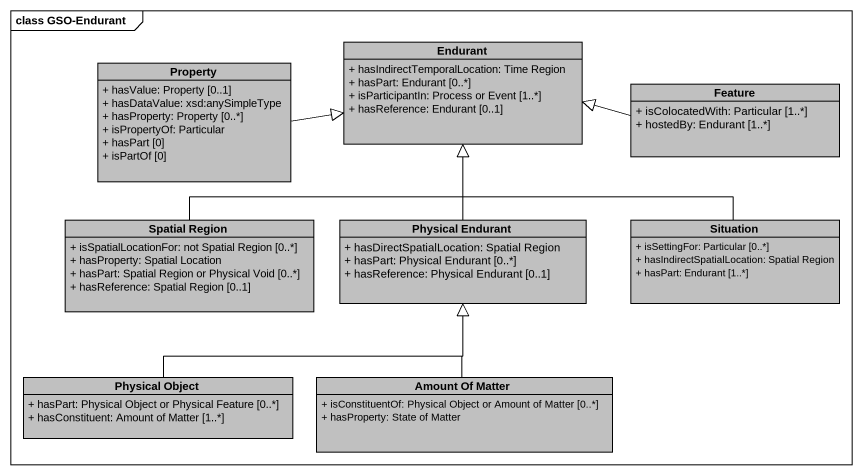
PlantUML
@startuml
mainframe class GSO-Endurant
hide circle
hide empty members
skinparam classAttributeIconSize 0
class Endurant #C0C0C0 {
  + hasIndirectTemporalLocation: Time Region
  + hasPart: Endurant [0..*]
  + isParticipantIn: Process or Event [1..*]
  + hasReference: Endurant [0..1]
}
class Property #C0C0C0 {
  + hasValue: Property [0..1]
  + hasDataValue: xsd:anySimpleType
  + hasProperty: Property [0..*]
  + isPropertyOf: Particular
  + hasPart [0]
  + isPartOf [0]
}
class Feature #C0C0C0 {
  + isColocatedWith: Particular [1..*]
  + hostedBy: Endurant [1..*]
}
class "Spatial Region" as Spatial_Region #C0C0C0 {
  + isSpatialLocationFor: not Spatial Region [0..*]
  + hasProperty: Spatial Location
  + hasPart: Spatial Region or Physical Void [0..*]
  + hasReference: Spatial Region [0..1]
}
class "Physical Endurant" as Physical_Endurant #C0C0C0 {
  + hasDirectSpatialLocation: Spatial Region
  + hasPart: Physical Endurant [0..*]
  + hasReference: Physical Endurant [0..1]
}
class Situation #C0C0C0 {
  + isSettingFor: Particular [0..*]
  + hasIndirectSpatialLocation: Spatial Region
  + hasPart: Endurant [1..*]
}
class "Physical Object" as Physical_Object #C0C0C0 {
  + hasPart: Physical Object or Physical Feature [0..*]
  + hasConstituent: Amount of Matter [1..*]
}
class "Amount Of Matter" as Amount_Of_Matter #C0C0C0 {
  + isConstituentOf: Physical Object or Amount of Matter [0..*]
  + hasProperty: State of Matter
}
Property -right-|> Endurant
Feature -left-|> Endurant
Spatial_Region -up-|> Endurant
Physical_Endurant -up-|> Endurant
Situation -up-|> Endurant
Physical_Object -right-|> Physical_Endurant
Amount_Of_Matter -up-|> Physical_Endurant
@enduml
